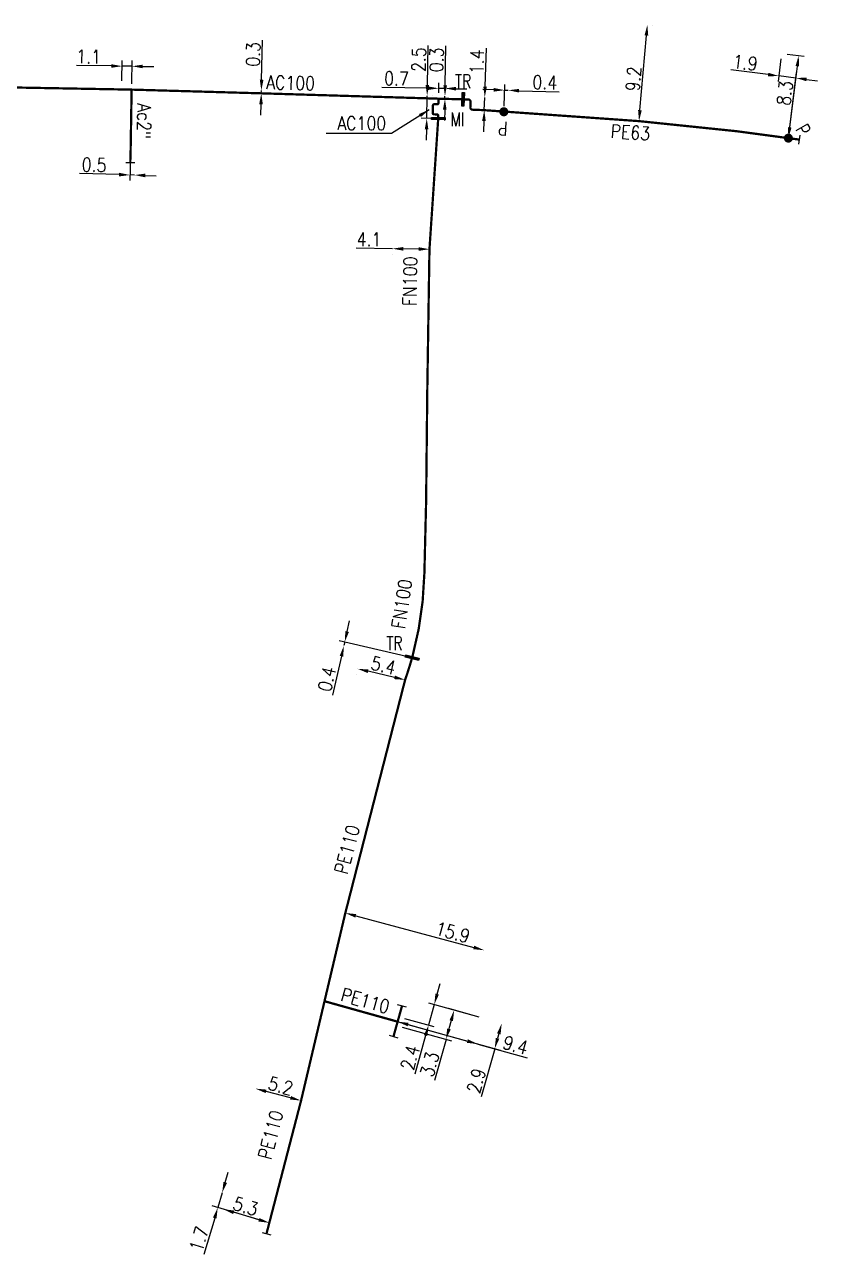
# Model space of a CAD drawing. Header units: millimetres. Extents: x 101000 to 102000, y 121011 to 122007.
# Drawn here: x 101744.1 to 101831.7, y 121867.5 to 122003.4 of the extents above; entities that cross this region are included whole.
import ezdxf
from ezdxf.enums import TextEntityAlignment as Align

# ---------------------------------------------------------------- set-up
doc = ezdxf.new("R2010")
doc.units = ezdxf.units.MM
doc.header["$PDMODE"] = 34
for name, pattern in [('L_25_AP', [2000, 1000, 1000]), ('L_25_FN', [2000, 1000, 1000]), ('L_25_PE', [2000, 1000, 1000])]:
    doc.linetypes.add(name, pattern=pattern)
doc.layers.get('0').update_dxf_attribs({"linetype": 'CONTINUOUS'})
doc.layers.get('Defpoints').update_dxf_attribs({"linetype": 'CONTINUOUS'})
for name, color, linetype in [('L_150', 1, 'CONTINUOUS'), ('L_300', 7, 'CONTINUOUS'), ('L_340', 7, 'CONTINUOUS')]:
    doc.layers.add(name, color=color, linetype=linetype)
doc.styles.add('G_ROMANS', font='ROMANS.SHX', dxfattribs={"width": 0.75})
doc.styles.get("Standard").update_dxf_attribs({"font": 'romans.shx', "width": 0.85})
doc.dimstyles.get("Standard").update_dxf_attribs({"dimtxt": 1.5, "dimasz": 1.2, "dimexe": 0.625, "dimexo": 0.625, "dimgap": 0.25, "dimtad": 1, "dimdec": 1, "dimzin": 0, "dimdsep": 46, "dimtxsty": 'Standard', "dimcen": -0.5, "dimadec": 0, "dimazin": 0, "dimtfac": 1, "dimtdec": 1, "dimtmove": 0, "dimatfit": 3, "dimfxl": 0, "dimtolj": 1, "dimtzin": 0, "dimarcsym": 0})

# ---------------------------------------------------------------- blocks, each defined once
blk = doc.blocks.new('*D437')
at = {"layer": 'Defpoints', "color": 0, "linetype": 'Continuous', "transparency": 16777216}
for p in [(101784.72, 121978.64), (101784.72, 121978.64), (101788.82, 121978.58)]:
    blk.add_point(p, dxfattribs=at)
at = {"layer": 'L_150', "color": 0, "linetype": 'Continuous', "lineweight": -2, "transparency": 16777216}
for p, q in [((101784.72, 121978.64), (101780.71, 121978.69)), ((101787.62, 121978.6), (101785.92, 121978.62)), ((101784.71, 121978.01), (101784.71, 121978.01)), ((101788.81, 121977.96), (101788.81, 121977.96))]:
    blk.add_line(p, q, dxfattribs=at)
at = {"layer": 'L_150', "color": 0, "linetype": 'Continuous', "transparency": 16777216}
for points in [[(101785.92, 121978.82), (101785.92, 121978.42), (101784.72, 121978.64)], [(101787.62, 121978.8), (101787.62, 121978.4), (101788.82, 121978.58)]]:
    blk.add_solid(points, dxfattribs=at)
at = {"layer": 'L_150', "color": 0, "linetype": 'Continuous', "transparency": 16777216, "insert": (101782.13, 121979.67), "char_height": 1.5, "attachment_point": 5, "rotation": 359.2331}
blk.add_mtext('\\A1;4.1', dxfattribs=at)
blk = doc.blocks.new('*D438')
at = {"layer": 'Defpoints', "color": 0, "linetype": 'Continuous', "transparency": 16777216}
for p in [(101779.36, 121934.79), (101779.36, 121934.79), (101786.91, 121933.46)]:
    blk.add_point(p, dxfattribs=at)
at = {"layer": 'L_340', "color": 0, "linetype": 'Continuous', "lineweight": -2, "transparency": 16777216}
for p, q in [((101779.72, 121936.35), (101779.99, 121937.52)), ((101786.3, 121933.6), (101778.84, 121935.32)), ((101779.45, 121935.18), (101779.36, 121934.79)), ((101779.09, 121933.62), (101778.1, 121929.3))]:
    blk.add_line(p, q, dxfattribs=at)
at = {"layer": 'L_340', "color": 0, "linetype": 'Continuous', "transparency": 16777216}
for points in [[(101779.53, 121936.39), (101779.92, 121936.3), (101779.45, 121935.18)], [(101778.9, 121933.66), (101779.29, 121933.57), (101779.36, 121934.79)]]:
    blk.add_solid(points, dxfattribs=at)
at = {"layer": 'L_340', "color": 0, "linetype": 'Continuous', "transparency": 16777216, "insert": (101777.49, 121931.1), "char_height": 1.5, "attachment_point": 5, "rotation": 77.0138}
blk.add_mtext('\\A1;0.4', dxfattribs=at)
blk = doc.blocks.new('*D439')
at = {"layer": 'Defpoints', "color": 0, "linetype": 'Continuous', "transparency": 16777216}
for p in [(101780.87, 121932.23), (101780.87, 121932.23), (101786.13, 121931.01)]:
    blk.add_point(p, dxfattribs=at)
at = {"layer": 'L_150', "color": 0, "linetype": 'Continuous', "lineweight": -2, "transparency": 16777216}
for p, q in [((101780.73, 121931.62), (101780.73, 121931.62)), ((101784.97, 121931.28), (101782.04, 121931.96)), ((101785.99, 121930.41), (101785.99, 121930.41))]:
    blk.add_line(p, q, dxfattribs=at)
at = {"layer": 'L_150', "color": 0, "linetype": 'Continuous', "transparency": 16777216}
for points in [[(101782.09, 121932.15), (101782, 121931.76), (101780.87, 121932.23)], [(101785.01, 121931.48), (101784.92, 121931.09), (101786.13, 121931.01)]]:
    blk.add_solid(points, dxfattribs=at)
at = {"layer": 'L_150', "color": 0, "linetype": 'Continuous', "transparency": 16777216, "insert": (101783.73, 121932.6), "char_height": 1.5, "attachment_point": 5, "rotation": 347.0139}
blk.add_mtext('\\A1;5.4', dxfattribs=at)
blk = doc.blocks.new('*D440')
at = {"layer": 'Defpoints', "color": 0, "linetype": 'Continuous', "transparency": 16777216}
for p in [(101779.52, 121905.25), (101794.87, 121901.14), (101794.87, 121901.14)]:
    blk.add_point(p, dxfattribs=at)
at = {"layer": 'L_150', "color": 0, "linetype": 'Continuous', "lineweight": -2, "transparency": 16777216}
blk.add_line((101780.67, 121904.94), (101793.72, 121901.45), dxfattribs=at)
at = {"layer": 'L_150', "color": 0, "linetype": 'Continuous', "transparency": 16777216}
for points in [[(101780.73, 121905.13), (101780.62, 121904.75), (101779.52, 121905.25)], [(101793.77, 121901.64), (101793.66, 121901.26), (101794.87, 121901.14)]]:
    blk.add_solid(points, dxfattribs=at)
at = {"layer": 'L_150', "color": 0, "linetype": 'Continuous', "transparency": 16777216, "insert": (101791.39, 121903.11), "char_height": 1.5, "attachment_point": 5, "rotation": 345.0098}
blk.add_mtext('\\A1;15.9', dxfattribs=at)
blk = doc.blocks.new('*D441')
at = {"layer": 'Defpoints', "color": 0, "linetype": 'Continuous', "transparency": 16777216}
for p in [(101777.22, 121895.51), (101796.81, 121893.06), (101796.81, 121893.06)]:
    blk.add_point(p, dxfattribs=at)
at = {"layer": 'L_150', "color": 0, "linetype": 'Continuous', "lineweight": -2, "transparency": 16777216}
for p, q in [((101777.82, 121895.34), (101796.63, 121890.09)), ((101796.49, 121891.9), (101796.35, 121891.42)), ((101796.03, 121890.26), (101794.55, 121884.95))]:
    blk.add_line(p, q, dxfattribs=at)
at = {"layer": 'L_150', "color": 0, "linetype": 'Continuous', "transparency": 16777216}
for points in [[(101796.29, 121891.95), (101796.68, 121891.85), (101796.81, 121893.06)], [(101796.16, 121891.47), (101796.54, 121891.36), (101796.03, 121890.26)]]:
    blk.add_solid(points, dxfattribs=at)
at = {"layer": 'L_150', "color": 0, "linetype": 'Continuous', "transparency": 16777216, "insert": (101794, 121886.72), "char_height": 1.5, "attachment_point": 5, "rotation": 74.4192}
blk.add_mtext('\\A1;2.9', dxfattribs=at)
blk = doc.blocks.new('*D442')
at = {"layer": 'Defpoints', "color": 0, "linetype": 'Continuous', "transparency": 16777216}
for p in [(101785.3, 121893.25), (101794.17, 121890.78), (101794.17, 121890.78)]:
    blk.add_point(p, dxfattribs=at)
at = {"layer": 'L_150', "color": 0, "linetype": 'Continuous', "lineweight": -2, "transparency": 16777216}
for p, q in [((101786.46, 121892.93), (101793.01, 121891.1)), ((101794.17, 121890.78), (101799.61, 121889.26))]:
    blk.add_line(p, q, dxfattribs=at)
at = {"layer": 'L_150', "color": 0, "linetype": 'Continuous', "transparency": 16777216}
for points in [[(101786.51, 121893.12), (101786.41, 121892.74), (101785.3, 121893.25)], [(101793.06, 121891.3), (101792.96, 121890.91), (101794.17, 121890.78)]]:
    blk.add_solid(points, dxfattribs=at)
at = {"layer": 'L_150', "color": 0, "linetype": 'Continuous', "transparency": 16777216, "insert": (101798.32, 121890.66), "char_height": 1.5, "attachment_point": 5, "rotation": 344.4192}
blk.add_mtext('\\A1;9.4', dxfattribs=at)
blk = doc.blocks.new('*D443')
at = {"layer": 'Defpoints', "color": 0, "linetype": 'Continuous', "transparency": 16777216}
for p in [(101769.6, 121885.85), (101769.6, 121885.85), (101774.63, 121884.53)]:
    blk.add_point(p, dxfattribs=at)
at = {"layer": 'L_150', "color": 0, "linetype": 'Continuous', "lineweight": -2, "transparency": 16777216}
blk.add_line((101773.47, 121884.84), (101770.76, 121885.55), dxfattribs=at)
at = {"layer": 'L_150', "color": 0, "linetype": 'Continuous', "transparency": 16777216}
for points in [[(101770.81, 121885.74), (101770.71, 121885.36), (101769.6, 121885.85)], [(101773.52, 121885.03), (101773.42, 121884.65), (101774.63, 121884.53)]]:
    blk.add_solid(points, dxfattribs=at)
at = {"layer": 'L_150', "color": 0, "linetype": 'Continuous', "transparency": 16777216, "insert": (101772.37, 121886.16), "char_height": 1.5, "attachment_point": 5, "rotation": 345.2977}
blk.add_mtext('\\A1;5.2', dxfattribs=at)
blk = doc.blocks.new('*D444')
at = {"layer": 'Defpoints', "color": 0, "linetype": 'Continuous', "transparency": 16777216}
for p in [(101765.91, 121874.34), (101765.91, 121874.34), (101771.12, 121871.03)]:
    blk.add_point(p, dxfattribs=at)
at = {"layer": 'L_340', "color": 0, "linetype": 'Continuous', "lineweight": -2, "transparency": 16777216}
for p, q in [((101766.24, 121875.49), (101766.58, 121876.64)), ((101765.91, 121874.34), (101765.42, 121872.71)), ((101770.52, 121871.21), (101764.82, 121872.89)), ((101765.08, 121871.56), (101763.9, 121867.54))]:
    blk.add_line(p, q, dxfattribs=at)
at = {"layer": 'L_340', "color": 0, "linetype": 'Continuous', "transparency": 16777216}
for points in [[(101766.05, 121875.55), (101766.44, 121875.43), (101765.91, 121874.34)], [(101764.89, 121871.61), (101765.28, 121871.5), (101765.42, 121872.71)]]:
    blk.add_solid(points, dxfattribs=at)
at = {"layer": 'L_340', "color": 0, "linetype": 'Continuous', "transparency": 16777216, "insert": (101763.36, 121869.26), "char_height": 1.5, "attachment_point": 5, "rotation": 73.5693}
blk.add_mtext('\\A1;1.7', dxfattribs=at)
blk = doc.blocks.new('*D445')
at = {"layer": 'Defpoints', "color": 0, "linetype": 'Continuous', "transparency": 16777216}
for p in [(101766.04, 121872.53), (101766.04, 121872.53), (101771.12, 121871.03)]:
    blk.add_point(p, dxfattribs=at)
at = {"layer": 'L_340', "color": 0, "linetype": 'Continuous', "lineweight": -2, "transparency": 16777216}
blk.add_line((101769.97, 121871.37), (101767.19, 121872.19), dxfattribs=at)
at = {"layer": 'L_340', "color": 0, "linetype": 'Continuous', "transparency": 16777216}
for points in [[(101767.24, 121872.38), (101767.13, 121872), (101766.04, 121872.53)], [(101770.03, 121871.56), (101769.91, 121871.18), (101771.12, 121871.03)]]:
    blk.add_solid(points, dxfattribs=at)
at = {"layer": 'L_340', "color": 0, "linetype": 'Continuous', "transparency": 16777216, "insert": (101768.5, 121872.85), "char_height": 1.5, "attachment_point": 5, "rotation": 343.5693}
blk.add_mtext('\\A1;5.3', dxfattribs=at)
blk = doc.blocks.new('*D446')
at = {"layer": 'Defpoints', "color": 0, "linetype": 'Continuous', "transparency": 16777216}
for p in [(101789.35, 121895.14), (101785.45, 121893.78), (101794.93, 121893.58)]:
    blk.add_point(p, dxfattribs=at)
at = {"layer": 'L_340', "color": 0, "linetype": 'Continuous', "lineweight": -2, "transparency": 16777216}
for p, q in [((101789.67, 121896.29), (101789.99, 121897.45)), ((101789.35, 121895.14), (101788.72, 121892.87)), ((101794.33, 121893.75), (101788.75, 121895.3)), ((101786.05, 121893.61), (101789.32, 121892.7)), ((101788.4, 121891.72), (101787.2, 121887.45))]:
    blk.add_line(p, q, dxfattribs=at)
at = {"layer": 'L_340', "color": 0, "linetype": 'Continuous', "transparency": 16777216}
for points in [[(101789.48, 121896.35), (101789.86, 121896.24), (101789.35, 121895.14)], [(101788.2, 121891.77), (101788.59, 121891.66), (101788.72, 121892.87)]]:
    blk.add_solid(points, dxfattribs=at)
at = {"layer": 'L_340', "color": 0, "linetype": 'Continuous', "transparency": 16777216, "insert": (101786.68, 121889.27), "char_height": 1.5, "attachment_point": 5, "rotation": 74.4192}
blk.add_mtext('\\A1;2.4', dxfattribs=at)
blk = doc.blocks.new('*D447')
at = {"layer": 'Defpoints', "color": 0, "linetype": 'Continuous', "transparency": 16777216}
for p in [(101791.55, 121894.52), (101794.93, 121893.58), (101785.18, 121892.82)]:
    blk.add_point(p, dxfattribs=at)
at = {"layer": 'L_340', "color": 0, "linetype": 'Continuous', "lineweight": -2, "transparency": 16777216}
for p, q in [((101794.33, 121893.75), (101790.95, 121894.69)), ((101791.23, 121893.37), (101790.97, 121892.45)), ((101785.79, 121892.65), (101791.25, 121891.13)), ((101790.65, 121891.29), (101789.39, 121886.75))]:
    blk.add_line(p, q, dxfattribs=at)
at = {"layer": 'L_340', "color": 0, "linetype": 'Continuous', "transparency": 16777216}
for points in [[(101791.04, 121893.42), (101791.42, 121893.31), (101791.55, 121894.52)], [(101790.78, 121892.5), (101791.17, 121892.4), (101790.65, 121891.29)]]:
    blk.add_solid(points, dxfattribs=at)
at = {"layer": 'L_340', "color": 0, "linetype": 'Continuous', "transparency": 16777216, "insert": (101788.85, 121888.55), "char_height": 1.5, "attachment_point": 5, "rotation": 74.4192}
blk.add_mtext('\\A1;3.3', dxfattribs=at)
blk = doc.blocks.new('L_340_07')
at = {"color": 0, "linetype": 'Continuous', "const_width": 0.25, "flags": 128}
blk.add_lwpolyline([(0, 0), (1.25, 0)], dxfattribs=at)
at = {"color": 0, "linetype": 'Continuous', "flags": 128}
blk.add_lwpolyline([(1.25, -0.5), (1.25, 0.5)], dxfattribs=at)
at = {"color": 0, "linetype": 'Continuous', "style": 'G_ROMANS', "width": 0.75, "flags": 3}
for tag, p in [('DEF_LEG', (0.72, -3.47)), ('DEF_COUP', (0.72, -5.97)), ('DEF_TYPE', (0.72, -8.47))]:
    blk.add_attdef(tag, text='', height=1.2, dxfattribs=at).set_placement(p, align=Align.MIDDLE)
blk = doc.blocks.new('L_340_19')
at = {"linetype": 'Continuous'}
blk.add_hatch(color=0, dxfattribs=at).paths.add_polyline_path([(0.125, 0.75), (-0.125, 0.75), (-0.125, -0.75), (0.125, -0.75)])
at = {"color": 0, "linetype": 'Continuous'}
blk.add_lwpolyline([(-0.125, 0.75), (0.125, 0.75), (0.125, -0.75), (-0.125, -0.75)], close=True, dxfattribs=at)
at = {"color": 0, "linetype": 'Continuous', "width": 0.75}
for tag, height, flags, p in [('TR', 1.5, 8, (0, 3)), ('DEF_LEG', 1.2, 3, (0, -5)), ('DEF_COUP', 1.2, 3, (0, -7.5)), ('DEF_TYPE', 1.2, 3, (0, -10))]:
    blk.add_attdef(tag, text='', height=height, dxfattribs=dict(at, flags=flags)).set_placement(p, align=Align.MIDDLE)
blk = doc.blocks.new('*D448')
at = {"layer": 'Defpoints', "color": 0, "linetype": 'Continuous', "transparency": 16777216}
for p in [(101790.53, 121995.49), (101790.53, 121995.49), (101790.53, 121995.19)]:
    blk.add_point(p, dxfattribs=at)
at = {"layer": 'L_150', "color": 0, "linetype": 'Continuous', "lineweight": -2, "transparency": 16777216}
for p, q in [((101790.56, 121996.69), (101790.64, 122001.06)), ((101790.53, 121995.19), (101790.53, 121995.49)), ((101790.51, 121993.99), (101790.48, 121992.79))]:
    blk.add_line(p, q, dxfattribs=at)
at = {"layer": 'L_150', "color": 0, "linetype": 'Continuous', "transparency": 16777216}
for points in [[(101790.36, 121996.7), (101790.76, 121996.69), (101790.53, 121995.49)], [(101790.31, 121994), (101790.71, 121993.99), (101790.53, 121995.19)]]:
    blk.add_solid(points, dxfattribs=at)
at = {"layer": 'L_150', "color": 0, "linetype": 'Continuous', "transparency": 16777216, "insert": (101789.61, 121999.5), "char_height": 1.5, "attachment_point": 5, "rotation": 88.9526}
blk.add_mtext('\\A1;0.3', dxfattribs=at)
blk = doc.blocks.new('*D449')
at = {"layer": 'Defpoints', "color": 0, "linetype": 'Continuous', "transparency": 16777216}
for p in [(101770.23, 121995.8), (101770.24, 121996.1), (101770.24, 121996.1)]:
    blk.add_point(p, dxfattribs=at)
at = {"layer": 'L_150', "color": 0, "linetype": 'Continuous', "lineweight": -2, "transparency": 16777216}
for p, q in [((101770.27, 121997.29), (101770.38, 122001.66)), ((101770.23, 121995.8), (101770.24, 121996.1)), ((101770.2, 121994.6), (101770.16, 121993.4))]:
    blk.add_line(p, q, dxfattribs=at)
at = {"layer": 'L_150', "color": 0, "linetype": 'Continuous', "transparency": 16777216}
for points in [[(101770.07, 121997.3), (101770.47, 121997.29), (101770.24, 121996.1)], [(101770, 121994.6), (101770.4, 121994.59), (101770.23, 121995.8)]]:
    blk.add_solid(points, dxfattribs=at)
at = {"layer": 'L_150', "color": 0, "linetype": 'Continuous', "transparency": 16777216, "insert": (101769.34, 122000.11), "char_height": 1.5, "attachment_point": 5, "rotation": 88.4878}
blk.add_mtext('\\A1;0.3', dxfattribs=at)
blk = doc.blocks.new('*D450')
at = {"layer": 'Defpoints', "color": 0, "linetype": 'Continuous', "transparency": 16777216}
for p in [(101790.55, 121996.34), (101789.83, 121995.21), (101790.53, 121995.49)]:
    blk.add_point(p, dxfattribs=at)
at = {"layer": 'L_150', "color": 0, "linetype": 'Continuous', "lineweight": -2, "transparency": 16777216}
for p, q in [((101788.65, 121996.37), (101783.57, 121996.46)), ((101789.84, 121995.84), (101789.86, 121996.97)), ((101790.55, 121996.34), (101789.85, 121996.35)), ((101790.54, 121996.12), (101790.56, 121996.96)), ((101791.75, 121996.31), (101792.95, 121996.29))]:
    blk.add_line(p, q, dxfattribs=at)
at = {"layer": 'L_150', "color": 0, "linetype": 'Continuous', "transparency": 16777216}
for points in [[(101788.65, 121996.57), (101788.65, 121996.17), (101789.85, 121996.35)], [(101791.75, 121996.51), (101791.74, 121996.11), (101790.55, 121996.34)]]:
    blk.add_solid(points, dxfattribs=at)
at = {"layer": 'L_150', "color": 0, "linetype": 'Continuous', "transparency": 16777216, "insert": (101785.18, 121997.43), "char_height": 1.5, "attachment_point": 5, "rotation": 358.9526}
blk.add_mtext('\\A1;0.7', dxfattribs=at)
blk = doc.blocks.new('*D451')
at = {"layer": 'Defpoints', "color": 0, "linetype": 'Continuous', "transparency": 16777216}
for p in [(101788.56, 121995.53), (101788.56, 121995.53), (101789.79, 121993.01)]:
    blk.add_point(p, dxfattribs=at)
at = {"layer": 'L_340', "color": 0, "linetype": 'Continuous', "lineweight": -2, "transparency": 16777216}
for p, q in [((101788.59, 121996.73), (101788.67, 122001.1)), ((101788.52, 121993.03), (101788.56, 121995.53)), ((101789.19, 121995.52), (101789.19, 121995.52)), ((101789.16, 121993.02), (101787.89, 121993.04)), ((101788.5, 121991.83), (101788.47, 121990.63))]:
    blk.add_line(p, q, dxfattribs=at)
at = {"layer": 'L_340', "color": 0, "linetype": 'Continuous', "transparency": 16777216}
for points in [[(101788.39, 121996.73), (101788.79, 121996.72), (101788.56, 121995.53)], [(101788.3, 121991.83), (101788.7, 121991.83), (101788.52, 121993.03)]]:
    blk.add_solid(points, dxfattribs=at)
at = {"layer": 'L_340', "color": 0, "linetype": 'Continuous', "transparency": 16777216, "insert": (101787.64, 121999.53), "char_height": 1.5, "attachment_point": 5, "rotation": 88.9526}
blk.add_mtext('\\A1;2.5', dxfattribs=at)
blk = doc.blocks.new('L_340_16')
at = {"linetype": 'Continuous'}
blk.add_hatch(color=0, dxfattribs=at).paths.add_polyline_path([(0.125, 0.75), (-0.125, 0.75), (-0.125, -0.75), (0.125, -0.75)])
at = {"color": 0, "linetype": 'Continuous'}
blk.add_lwpolyline([(-0.125, 0.75), (0.125, 0.75), (0.125, -0.75), (-0.125, -0.75)], close=True, dxfattribs=at)
at = {"color": 0, "linetype": 'Continuous', "width": 0.75}
for tag, height, flags, p in [('MI', 1.5, 8, (0, 3)), ('DEF_LEG', 1.2, 3, (0, -5)), ('DEF_COUP', 1.2, 3, (0, -7.5)), ('DEF_TYPE', 1.2, 3, (0, -10))]:
    blk.add_attdef(tag, text='', height=height, dxfattribs=dict(at, flags=flags)).set_placement(p, align=Align.MIDDLE)
blk = doc.blocks.new('*D452')
at = {"layer": 'Defpoints', "color": 0, "linetype": 'Continuous', "transparency": 16777216}
for p in [(101797.52, 121996.14), (101797.52, 121996.14), (101797.04, 121993.76)]:
    blk.add_point(p, dxfattribs=at)
at = {"layer": 'L_300', "color": 0, "linetype": 'Continuous', "lineweight": -2, "transparency": 16777216}
for p, q in [((101797.06, 121994.39), (101797.14, 121996.77)), ((101795.92, 121996.19), (101794.72, 121996.23)), ((101797.12, 121996.15), (101797.52, 121996.14)), ((101798.72, 121996.09), (101803.15, 121995.95))]:
    blk.add_line(p, q, dxfattribs=at)
at = {"layer": 'L_300', "color": 0, "linetype": 'Continuous', "transparency": 16777216}
for points in [[(101795.93, 121996.39), (101795.92, 121995.99), (101797.12, 121996.15)], [(101798.73, 121996.29), (101798.71, 121995.89), (101797.52, 121996.14)]]:
    blk.add_solid(points, dxfattribs=at)
at = {"layer": 'L_300', "color": 0, "linetype": 'Continuous', "transparency": 16777216, "insert": (101801.57, 121997), "char_height": 1.5, "attachment_point": 5, "rotation": 358.0708}
blk.add_mtext('\\A1;0.4', dxfattribs=at)
blk = doc.blocks.new('*D453')
at = {"layer": 'Defpoints', "color": 0, "linetype": 'Continuous', "transparency": 16777216}
for p in [(101812.9, 122003.39), (101812.9, 122003.39), (101811.98, 121992.73)]:
    blk.add_point(p, dxfattribs=at)
at = {"layer": 'L_150', "color": 0, "linetype": 'Continuous', "lineweight": -2, "transparency": 16777216}
for p, q in [((101813.52, 122003.34), (101813.52, 122003.34)), ((101812.08, 121993.93), (101812.8, 122002.2)), ((101812.6, 121992.68), (101812.6, 121992.68))]:
    blk.add_line(p, q, dxfattribs=at)
at = {"layer": 'L_150', "color": 0, "linetype": 'Continuous', "transparency": 16777216}
for points in [[(101812.6, 122002.21), (101813, 122002.18), (101812.9, 122003.39)], [(101811.88, 121993.95), (101812.28, 121993.91), (101811.98, 121992.73)]]:
    blk.add_solid(points, dxfattribs=at)
at = {"layer": 'L_150', "color": 0, "linetype": 'Continuous', "transparency": 16777216, "insert": (101811.38, 121997.4), "char_height": 1.5, "attachment_point": 5, "rotation": 85.0574}
blk.add_mtext('\\A1;9.2', dxfattribs=at)
blk = doc.blocks.new('*D454')
at = {"layer": 'Defpoints', "color": 0, "linetype": 'Continuous', "transparency": 16777216}
for p in [(101827.74, 122000.22), (101827.43, 121997.72), (101828.49, 121990.85)]:
    blk.add_point(p, dxfattribs=at)
at = {"layer": 'L_300', "color": 0, "linetype": 'Continuous', "lineweight": -2, "transparency": 16777216}
for p, q in [((101827.67, 121999.6), (101827.36, 121997.1)), ((101826.24, 121997.87), (101822.14, 121998.38)), ((101829.32, 121997.49), (101827.43, 121997.72)), ((101828.57, 121991.47), (101829.4, 121998.11)), ((101830.51, 121997.34), (101831.7, 121997.19))]:
    blk.add_line(p, q, dxfattribs=at)
at = {"layer": 'L_300', "color": 0, "linetype": 'Continuous', "transparency": 16777216}
for points in [[(101826.27, 121998.07), (101826.22, 121997.67), (101827.43, 121997.72)], [(101830.53, 121997.54), (101830.48, 121997.14), (101829.32, 121997.49)]]:
    blk.add_solid(points, dxfattribs=at)
at = {"layer": 'L_300', "color": 0, "linetype": 'Continuous', "transparency": 16777216, "insert": (101823.72, 121999.19), "char_height": 1.5, "attachment_point": 5, "rotation": 352.8995}
blk.add_mtext('\\A1;1.9', dxfattribs=at)
blk = doc.blocks.new('*D455')
at = {"layer": 'Defpoints', "color": 0, "linetype": 'Continuous', "transparency": 16777216}
for p in [(101827.74, 122000.22), (101829.63, 121999.98), (101828.49, 121990.85)]:
    blk.add_point(p, dxfattribs=at)
at = {"layer": 'L_300', "color": 0, "linetype": 'Continuous', "lineweight": -2, "transparency": 16777216}
for p, q in [((101828.36, 122000.14), (101830.25, 121999.9)), ((101828.64, 121992.04), (101829.48, 121998.79))]:
    blk.add_line(p, q, dxfattribs=at)
at = {"layer": 'L_300', "color": 0, "linetype": 'Continuous', "transparency": 16777216}
for points in [[(101829.28, 121998.82), (101829.68, 121998.77), (101829.63, 121999.98)], [(101828.44, 121992.07), (101828.84, 121992.02), (101828.49, 121990.85)]]:
    blk.add_solid(points, dxfattribs=at)
at = {"layer": 'L_300', "color": 0, "linetype": 'Continuous', "transparency": 16777216, "insert": (101828.1, 121995.83), "char_height": 1.5, "attachment_point": 5, "rotation": 82.8995}
blk.add_mtext('\\A1;8.3', dxfattribs=at)
blk = doc.blocks.new('L_300_12')
at = {"color": 0, "linetype": 'Continuous', "const_width": 0.497, "flags": 128}
blk.add_lwpolyline([(-0.25, 0, 1), (0.25, 0, 1)], format="xyb", close=True, dxfattribs=at)
at = {"color": 0, "linetype": 'Continuous', "style": 'G_ROMANS', "width": 0.75}
blk.add_text('P', height=1.5, dxfattribs=at).set_placement((0, 1.85), align=Align.MIDDLE)
at = {"color": 0, "linetype": 'Continuous', "style": 'G_ROMANS', "width": 0.75, "flags": 3}
for tag, p in [('DEF_LEG', (0, -5)), ('DEF_COUP', (0, -7.5)), ('DEF_TYPE', (0, -10))]:
    blk.add_attdef(tag, text='', height=1.2, dxfattribs=at).set_placement(p, align=Align.MIDDLE)
blk = doc.blocks.new('*D466')
at = {"layer": 'Defpoints', "color": 0, "linetype": 'Continuous', "transparency": 16777216}
for p in [(101755.94, 121998.79), (101754.81, 121996.55), (101755.9, 121996.23)]:
    blk.add_point(p, dxfattribs=at)
at = {"layer": 'L_150', "color": 0, "linetype": 'Continuous', "lineweight": -2, "transparency": 16777216}
for p, q in [((101754.82, 121997.18), (101754.85, 121999.43)), ((101755.91, 121996.85), (101755.95, 121999.41)), ((101753.64, 121998.82), (101749.82, 121998.88)), ((101755.94, 121998.79), (101754.84, 121998.8)), ((101757.14, 121998.77), (101758.34, 121998.75))]:
    blk.add_line(p, q, dxfattribs=at)
at = {"layer": 'L_150', "color": 0, "linetype": 'Continuous', "transparency": 16777216}
for points in [[(101753.65, 121999.02), (101753.64, 121998.62), (101754.84, 121998.8)], [(101757.14, 121998.97), (101757.13, 121998.57), (101755.94, 121998.79)]]:
    blk.add_solid(points, dxfattribs=at)
at = {"layer": 'L_150', "color": 0, "linetype": 'Continuous', "transparency": 16777216, "insert": (101751.15, 121999.86), "char_height": 1.5, "attachment_point": 5, "rotation": 359.152}
blk.add_mtext('\\A1;1.1', dxfattribs=at)
blk = doc.blocks.new('*D467')
at = {"layer": 'Defpoints', "color": 0, "linetype": 'Continuous', "transparency": 16777216}
for p in [(101755.79, 121989.41), (101756.21, 121986.77), (101756.21, 121986.77)]:
    blk.add_point(p, dxfattribs=at)
at = {"layer": 'L_340', "color": 0, "linetype": 'Continuous', "lineweight": -2, "transparency": 16777216}
for p, q in [((101755.77, 121988.79), (101755.69, 121986.16)), ((101754.51, 121986.82), (101750.14, 121986.94)), ((101756.21, 121986.77), (101755.71, 121986.78)), ((101757.41, 121986.73), (101758.61, 121986.7))]:
    blk.add_line(p, q, dxfattribs=at)
at = {"layer": 'L_340', "color": 0, "linetype": 'Continuous', "transparency": 16777216}
for points in [[(101754.52, 121987.02), (101754.51, 121986.62), (101755.71, 121986.78)], [(101757.42, 121986.93), (101757.4, 121986.53), (101756.21, 121986.77)]]:
    blk.add_solid(points, dxfattribs=at)
at = {"layer": 'L_340', "color": 0, "linetype": 'Continuous', "transparency": 16777216, "insert": (101751.76, 121987.9), "char_height": 1.5, "attachment_point": 5, "rotation": 358.3219}
blk.add_mtext('\\A1;0.5', dxfattribs=at)
blk = doc.blocks.new('*D422')
at = {"layer": 'Defpoints', "color": 0, "linetype": 'Continuous', "transparency": 16777216}
for p in [(101794.93, 121995.34), (101794.93, 121995.34), (101794.88, 121993.94)]:
    blk.add_point(p, dxfattribs=at)
at = {"layer": 'L_150', "color": 0, "linetype": 'Continuous', "lineweight": -2, "transparency": 16777216}
for p, q in [((101794.97, 121996.54), (101795.11, 122000.79)), ((101794.88, 121993.94), (101794.93, 121995.34)), ((101794.84, 121992.75), (101794.8, 121991.55))]:
    blk.add_line(p, q, dxfattribs=at)
at = {"layer": 'L_150', "color": 0, "linetype": 'Continuous', "transparency": 16777216}
for points in [[(101794.77, 121996.55), (101795.17, 121996.54), (101794.93, 121995.34)], [(101794.64, 121992.75), (101795.04, 121992.74), (101794.88, 121993.94)]]:
    blk.add_solid(points, dxfattribs=at)
at = {"layer": 'L_150', "color": 0, "linetype": 'Continuous', "transparency": 16777216, "insert": (101794.06, 121999.3), "char_height": 1.5, "attachment_point": 5, "rotation": 88.0708}
blk.add_mtext('\\A1;1.4', dxfattribs=at)

msp = doc.modelspace()

# ---------------------------------------------------------------- linework, layer by layer
at = {"layer": 'L_150', "linetype": 'L_25_AP', "const_width": 0.25, "flags": 128}
for points in [[(101592.23, 121997.06), (101594.85, 121996.73), (101597.39, 121996.4), (101601.81, 121996), (101616.48, 121994.79), (101639.45, 121994.68), (101664.83, 121995.34), (101665.95, 121995.37), (101668.02, 121995.45), (101676.33, 121995.78), (101702.74, 121996.45), (101702.74, 121996.45), (101714.07, 121996.97), (101755.9, 121996.21), (101770.23, 121995.8), (101770.23, 121995.8), (101789.83, 121995.21), (101790.53, 121995.19), (101792.41, 121995.14)], [(101755.9, 121996.23), (101755.79, 121989.41)]]:
    msp.add_lwpolyline(points, dxfattribs=at)
msp.add_lwpolyline([(101789.83, 121995.21), (101789.82, 121994.74, -0.414214), (101789.67, 121994.59), (101789.35, 121994.6, 0.414214), (101789.2, 121994.45), (101789.18, 121993.63, 0.414214), (101789.33, 121993.48), (101789.65, 121993.47, -0.414214), (101789.79, 121993.32), (101789.79, 121993.13)], format="xyb", dxfattribs=at)
at = {"layer": 'L_150', "linetype": 'L_25_PE', "const_width": 0.25, "flags": 128}
for points in [[(101792.66, 121995.13), (101793.12, 121995.12, -0.415569), (101793.36, 121994.86), (101793.34, 121994.25, 0.414214), (101793.58, 121993.99), (101793.97, 121993.98), (101794.88, 121993.94), (101811.98, 121992.73), (101822.81, 121991.61), (101828.49, 121990.85)], [(101786.87, 121933.34, -0.01246), (101786.13, 121931.01), (101779.52, 121905.25), (101777.22, 121895.51), (101774.63, 121884.53), (101771.12, 121871.03)]]:
    msp.add_lwpolyline(points, format="xyb", dxfattribs=at)
at = {"layer": 'L_150', "linetype": 'L_25_FN', "const_width": 0.25, "flags": 128}
msp.add_lwpolyline([(101789.78, 121992.88), (101788.82, 121978.58), (101788.58, 121963.01), (101788.45, 121950.69), (101788.26, 121942.8, -0.060369), (101786.94, 121933.58)], format="xyb", dxfattribs=at)
at = {"layer": 'L_150', "linetype": 'L_25_PE', "const_width": 0.25, "flags": 128}
for points in [[(101785.3, 121893.25), (101777.22, 121895.51)], [(101785.45, 121893.78), (101785.3, 121893.25), (101785.18, 121892.82)]]:
    msp.add_lwpolyline(points, dxfattribs=at)

# ---------------------------------------------------------------- block references
at = {"layer": 'L_300'}
for p, rotation in [((101797.04, 121993.76), 176.8560289948559), ((101828.49, 121990.85), 299.2103236509694)]:
    msp.add_blockref('L_300_12', p, dxfattribs=dict(at, rotation=rotation))
at = {"layer": 'L_340'}
ref = msp.add_blockref('L_340_19', (101792.53, 121995.13), dxfattribs=dict(at, rotation=358.2987349925129))
ref.add_attrib('TR', 'TR', dxfattribs={"layer": '0', "color": 0, "linetype": 'Continuous', "height": 1.5, "width": 0.75, "flags": 8}).set_placement((101792.54, 121997.12), align=Align.MIDDLE)
ref = msp.add_blockref('L_340_16', (101789.79, 121993.01), dxfattribs=dict(at, rotation=88.95258223604537))
ref.add_attrib('MI', 'MI', dxfattribs={"layer": '0', "color": 0, "linetype": 'Continuous', "height": 1.5, "width": 0.75, "flags": 8}).set_placement((101791.91, 121992.93), align=Align.MIDDLE)
for p, rotation in [((101828.49, 121990.85), 352.4499948921492), ((101755.79, 121989.41), 268.3218523867901), ((101785.45, 121893.78), 74.41915045923028), ((101785.18, 121892.82), 254.4191504611689), ((101771.12, 121871.03), 255.4387482767954)]:
    msp.add_blockref('L_340_07', p, dxfattribs=dict(at, rotation=rotation))
ref = msp.add_blockref('L_340_19', (101786.91, 121933.46), dxfattribs=dict(at, rotation=75.62733895687694))
ref.add_attrib('TR', 'TR', dxfattribs={"layer": '0', "color": 0, "linetype": 'Continuous', "height": 1.5, "width": 0.75, "flags": 8}).set_placement((101784.96, 121935.05), align=Align.MIDDLE)

# ---------------------------------------------------------------- texts
at = {"layer": 'L_150', "linetype": 'Continuous', "width": 0.85}
for s, rotation, p in [('AC100', 358.5949, (101770.75, 121996.27)), ('PE63', 356.0972, (101808.79, 121990.89)), ('FN100', 89.1107, (101787.38, 121972.3)), ('FN100', 81.5042, (101786.11, 121936.59)), ('PE110', 75.1059, (101779.75, 121909.43)), ('PE110', 344.4192, (101778.9, 121895.57)), ('PE110', 75.1059, (101771.3, 121877.91))]:
    msp.add_text(s, height=1.5, rotation=rotation, dxfattribs=at).set_placement(p)
at = {"layer": 'L_150', "linetype": 'Continuous', "insert": (101756.55, 121994.7), "char_height": 1.5, "attachment_point": 7, "rotation": 269.0588}
msp.add_mtext('Ac2"', dxfattribs=at)
at = {"layer": 'L_150', "linetype": 'Continuous', "insert": (101784.04, 121991.75), "char_height": 1.5, "attachment_point": 9}
msp.add_mtext('\\A1;AC100', dxfattribs=at)

# ---------------------------------------------------------------- dimensions: what is measured, and where the dimension line sits
at = {"layer": 'L_150', "linetype": 'Continuous'}
for base, p1, p2, angle, text, picture, middle in [((101812.9, 122003.39), (101811.98, 121992.73), (101812.9, 122003.39), 265.0574, '9.2', '*D453', (101812.38, 121997.32)), ((101794.17, 121890.78), (101785.3, 121893.25), (101794.17, 121890.78), 164.4192, '9.4', '*D442', (101798.05, 121889.7))]:
    dim = msp.add_linear_dim(base=base, p1=p1, p2=p2, angle=angle, text=text, dimstyle='Standard', dxfattribs=at)
    dim.commit()
    dim.dimension.update_dxf_attribs({"geometry": picture, "text_midpoint": middle, "dimtype": 160})
for base, p1, p2, angle, picture, middle in [((101755.94, 121998.79), (101754.81, 121996.55), (101755.9, 121996.23), 359.152, '*D466', (101751.13, 121998.86)), ((101770.24, 121996.1), (101770.23, 121995.8), (101770.24, 121996.1), 268.4878, '*D449', (101770.34, 122000.08)), ((101790.53, 121995.49), (101790.53, 121995.19), (101790.53, 121995.49), 268.9526, '*D448', (101790.61, 121999.48)), ((101794.93, 121995.34), (101794.88, 121993.94), (101794.93, 121995.34), 268.0708, '*D422', (101795.06, 121999.27)), ((101790.55, 121996.34), (101789.83, 121995.21), (101790.53, 121995.49), 178.9526, '*D450', (101785.16, 121996.43)), ((101784.72, 121978.64), (101788.82, 121978.58), (101784.72, 121978.64), 359.2331, '*D437', (101782.11, 121978.67)), ((101780.87, 121932.23), (101786.13, 121931.01), (101780.87, 121932.23), 347.0139, '*D439', (101783.5, 121931.62)), ((101794.87, 121901.14), (101779.52, 121905.25), (101794.87, 121901.14), 165.0098, '*D440', (101791.13, 121902.14)), ((101796.81, 121893.06), (101777.22, 121895.51), (101796.81, 121893.06), 254.4192, '*D441', (101794.97, 121886.45)), ((101769.6, 121885.85), (101774.63, 121884.53), (101769.6, 121885.85), 345.2977, '*D443', (101772.11, 121885.19))]:
    dim = msp.add_linear_dim(base=base, p1=p1, p2=p2, angle=angle, dimstyle='Standard', dxfattribs=at)
    dim.commit()
    dim.dimension.update_dxf_attribs({"geometry": picture, "text_midpoint": middle, "dimtype": 160})
at = {"layer": 'L_300', "linetype": 'Continuous'}
for base, p1, p2, angle, picture, middle in [((101827.43, 121997.72), (101828.49, 121990.85), (101827.74, 122000.22), 352.8995, '*D454', (101823.6, 121998.2)), ((101797.52, 121996.14), (101797.04, 121993.76), (101797.52, 121996.14), 178.0708, '*D452', (101801.54, 121996))]:
    dim = msp.add_linear_dim(base=base, p1=p1, p2=p2, angle=angle, dimstyle='Standard', dxfattribs=at)
    dim.commit()
    dim.dimension.update_dxf_attribs({"geometry": picture, "text_midpoint": middle, "dimtype": 160})
dim = msp.add_linear_dim(base=(101829.63, 121999.98), p1=(101828.49, 121990.85), p2=(101827.74, 122000.22), angle=262.8995, text='8.3', dimstyle='Standard', dxfattribs=at)
dim.commit()
dim.dimension.update_dxf_attribs({"geometry": '*D455', "text_midpoint": (101829.1, 121995.7), "dimtype": 160})
at = {"layer": 'L_340', "linetype": 'Continuous'}
for base, p1, p2, angle, picture, middle in [((101788.56, 121995.53), (101789.79, 121993.01), (101788.56, 121995.53), 268.9526, '*D451', (101788.64, 121999.51)), ((101756.21, 121986.77), (101755.79, 121989.41), (101756.21, 121986.77), 178.3219, '*D467', (101751.73, 121986.9)), ((101779.36, 121934.79), (101786.91, 121933.46), (101779.36, 121934.79), 77.0138, '*D438', (101778.46, 121930.87)), ((101789.3486, 121895.1356), (101785.4526, 121893.7824), (101794.9275, 121893.58), 74.4192, '*D446', (101787.6387, 121889.0035)), ((101791.55213, 121894.5212), (101785.18398, 121892.81913), (101794.9275, 121893.58), 254.41915, '*D447', (101789.81127, 121888.27807)), ((101765.91, 121874.34), (101771.12, 121871.03), (101765.91, 121874.34), 253.5693, '*D444', (101764.32, 121868.97)), ((101766.04, 121872.53), (101771.12, 121871.03), (101766.04, 121872.53), 343.5693, '*D445', (101768.21, 121871.89))]:
    dim = msp.add_linear_dim(base=base, p1=p1, p2=p2, angle=angle, dimstyle='Standard', dxfattribs=at)
    dim.commit()
    dim.dimension.update_dxf_attribs({"geometry": picture, "text_midpoint": middle, "dimtype": 160})

# ---------------------------------------------------------------- leaders
at = {"layer": 'L_150', "linetype": 'Continuous', "annotation_type": 0, "has_hookline": 1, "hookline_direction": 1, "text_width": 5.77}
msp.add_leader([(101788.78, 121993.99), (101784.63, 121991.36), (101783.43, 121991.36)], dimstyle='Standard', dxfattribs=at)

doc.saveas('drawing.dxf')
